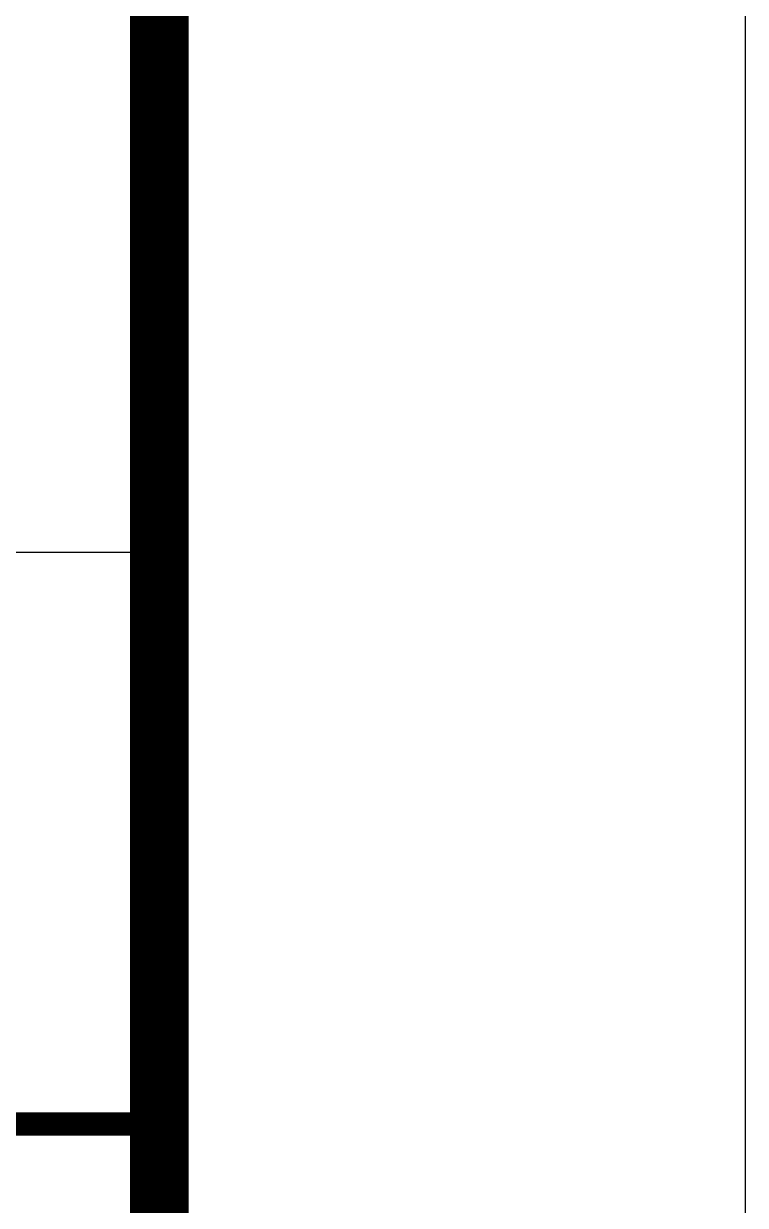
# Model space of a CAD drawing. Extents: x 1036631 to 1215829, y 649019 to 896649.
# Drawn here: x 1214518 to 1215749, y 808891 to 810908 of the extents above; entities that cross this region are included whole.
import ezdxf

# ---------------------------------------------------------------- set-up
doc = ezdxf.new("R2010")
doc.units = 0
doc.header["$LTSCALE"] = 1000
doc.header["$MEASUREMENT"] = 0
doc.layers.add('TWT_TITLE', color=7, linetype='Continuous')
doc.layers.add('图框', color=7, linetype='Continuous')

msp = doc.modelspace()

# ---------------------------------------------------------------- linework, layer by layer
at = {"layer": 'TWT_TITLE'}
msp.add_lwpolyline([(1156349.08387405, 783418.7416070168), (1215749.08387405, 783418.7416070168), (1215749.08387405, 825418.7416070168), (1156349.08387405, 825418.7416070168)], close=True, dxfattribs=at)
at = {"layer": 'TWT_TITLE', "const_width": 100}
msp.add_lwpolyline([(1158849.08387405, 784418.7416070168), (1214749.08387405, 784418.7416070168), (1214749.08387405, 824418.7416070168), (1158849.08387405, 824418.7416070168)], close=True, dxfattribs=at)
at = {"layer": '图框', "color": 0}
for p, q in [((1209049.083842708, 810006.028510845), (1214727.072771481, 810006.028510845)), ((1209049.083842708, 809029.9485059656), (1214727.072771481, 809029.9485059656))]:
    msp.add_line(p, q, dxfattribs=at)
at = {"layer": '图框', "color": 4, "const_width": 98.59051756270722}
msp.add_lwpolyline([(1209049.083842708, 824418.7418270146), (1214749.08387405, 824418.7418270146), (1214749.08387405, 784418.7416070168), (1209049.083842708, 784418.7416070168)], close=True, dxfattribs=at)
at = {"layer": '图框', "color": 0, "const_width": 39.5312401976562}
msp.add_lwpolyline([(1209049.083842708, 809029.9485059656), (1214727.072771481, 809029.9485059656)], dxfattribs=at)

doc.saveas('drawing.dxf')
